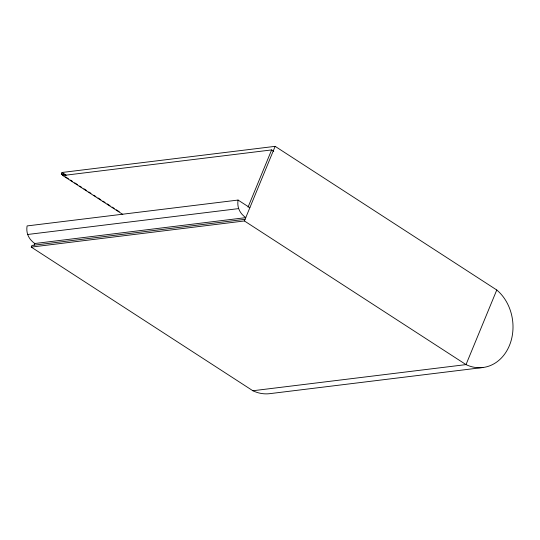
<?xml version="1.0" encoding="UTF-8"?>
<svg xmlns="http://www.w3.org/2000/svg" width="540" height="540" viewBox="0 0 540 540"><rect width="100%" height="100%" fill="white"/><g stroke="black" fill="none" stroke-linecap="round" stroke-linejoin="round"><path stroke-width="0.81" d="M238.066 200.063C236.925 207.32 239.612 213.158 245.761 217.64L34.769 243.52C28.62 239.038 25.927 233.185 27.081 225.929L238.066 200.063L249.865 207.691M482.902 367.517L269.757 393.66A42.95 35.221 83 0 1 252.875 390.751L31.253 247.097L31.934 245.444L245.079 219.301M63.437 175.513L61.324 174.143L62.006 172.483L275.15 146.34L496.766 289.994A42.95 35.221 83 0 1 509.443 345.485A42.95 35.221 83 0 1 466.013 364.608L252.875 390.751M34.088 245.18L34.769 243.52M122.783 214.427L62.788 175.541L63.477 173.88L65.59 175.25M248.029 207.178L271.627 149.924L273.746 151.294M31.253 247.097L244.397 220.954L275.15 146.34M496.766 289.994L466.013 364.608L244.397 220.954M61.324 174.143L63.477 173.88M62.788 175.541L271.627 149.924M27.364 234.515L238.356 208.636M62.006 172.483L66.238 175.23M65.556 176.891L68.377 178.72M70.497 180.09L72.617 181.467M74.729 182.837L77.558 184.667M79.67 186.037L81.79 187.414M83.909 188.784L86.731 190.613M88.85 191.984L90.963 193.361M93.791 195.19L95.904 196.56M98.024 197.93L100.845 199.766M102.965 201.137L105.084 202.507M107.197 203.884L110.025 205.713M112.138 207.083L114.257 208.454M116.377 209.831L119.198 211.66"/></g></svg>
